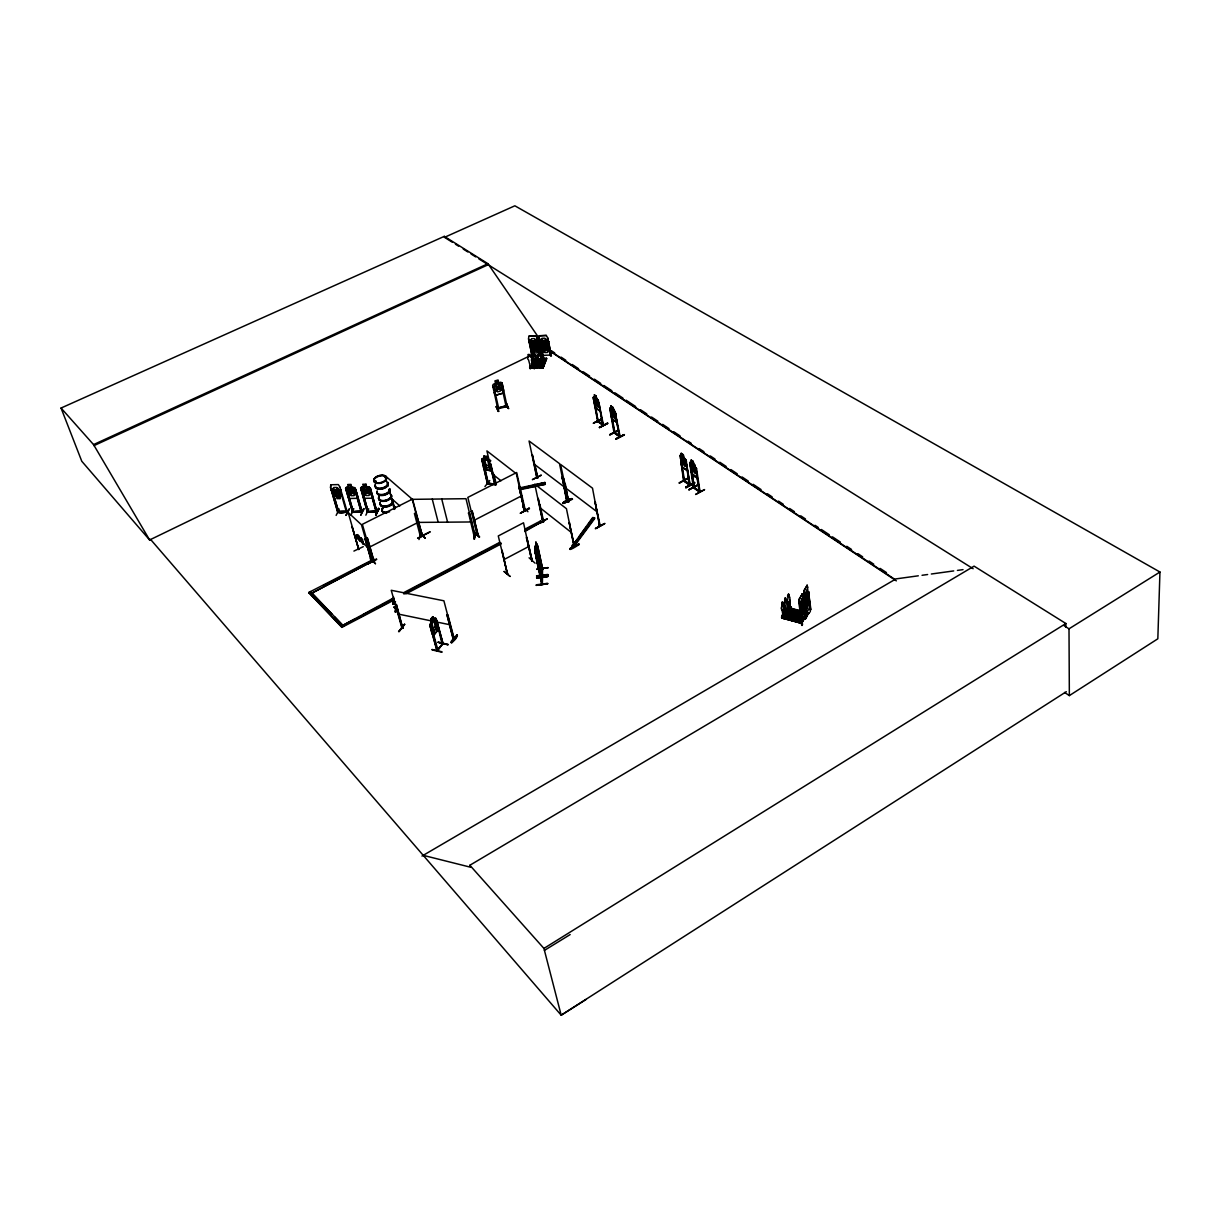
<?xml version="1.0" encoding="UTF-8"?>
<svg xmlns="http://www.w3.org/2000/svg" width="1221" height="1221" viewBox="0 0 1221 1221"><rect width="100%" height="100%" fill="white"/><g stroke="black" fill="none" stroke-linecap="round" stroke-linejoin="round"><path stroke-width="1.5" d="M782.798 615.079L783.424 615.75M783.47 615.75L782.737 615.46M785.408 612.942L785.195 611.156L786.492 611.294L785.576 610.821L800.93 615.476L786.721 611.172M804.135 616.223L806.287 616.834L804.196 619.596L784.676 614.422L786.187 611.141M789.087 608.653L788.781 607.142M789.102 607.341L788.323 607.142L789.651 607.936M789.346 607.463L788.629 607.096M432.097 649.908L441.971 652.212M441.819 651.739L432.02 649.45M537.957 560.973L536.446 553.785L536.981 558.348C534.554 551.083 540.201 574.938 537.271 559.691L537.896 564.728L538.125 561.08M547.649 583.775C513.232 588.659 570.558 580.265 536.37 584.798M536.721 575.839C571.123 572.664 513.659 578.388 547.832 574.465M804.761 616.193L804.837 612.408L804.898 616.208L801.724 622.069L804.898 616.208M806.44 613.553L809.401 607.692L809.523 603.952M452.793 638.171C455.937 637.591 451.236 639.85 453.846 638.308M534.813 546.413L542.017 577.579L541.865 584.508L535.912 557.249L536.309 552.274M542.124 583.455L542.261 577.625M542.277 576.755L542.261 583.76M542.597 567.963C542.658 567.49 541.666 577.869 542.704 574.938M541.758 577.304L542.277 576.617L541.88 577.686M538.049 560.118L538.522 569.093L537.866 566.88M538.858 560.103L538.507 551.358L538.995 560.241M538.766 563.659L538.644 569.078L537.988 566.865M535.668 553.952L535.653 549.496L537.087 555.998M536.034 545.177L535.851 542.857M536.263 554.655L535.912 557.249M536.187 551.938L536.294 553.51M542.506 574.572L542.338 568.788L542.109 575.595L536.614 550.244L536.797 543.65M537.057 560.118L542.353 584.386L542.46 577.594M548.046 567.826L537.011 568.986M537.561 545.833L542.719 569.429L537.576 545.222M537.408 562.255L534.783 546.245L535.576 549.343L535.882 548.061M537.759 553.449L536.614 545.894L542.628 575.427M541.758 583.897L535.378 550.549L537.927 564.59L537.377 563.4M535.5 550.534L537.423 560.225M535.958 544.154L535.866 541.803L538.278 555.784L536.797 545.039L538.293 552.487M782.447 615.384L782.859 614.484L782.508 617.002L782.279 615.399M782.524 615.247L782.859 614.484M801.617 605.082L802.67 606.547L802.258 598.58L801.388 603.723L800.304 602.151L799.831 602.869L801.19 604.883L801.48 617.246L802.304 612.133L803.372 613.72L803.815 612.942L802.411 611.004M785.576 612.988L785.668 610.943M798.992 599.48L798.992 603.433L798.992 599.48L802.411 593.681L805.845 618.696M149.664 540.033L81.776 461.248L61.05 408.043L444.291 236.355L444.505 237.332L514.865 205.8L1159.95 572.023L1157.829 638.797L1069.352 695.604L1064.59 692.444M807.188 602.426L808.516 604.334L808.043 605.219L807.02 603.647L806.196 608.745L806.669 603.495M536.919 557.89L536.996 555.769M534.966 548.626L535.027 547.267M535.18 549.603L535.241 548.244M535.317 552.976L535.47 551.434L535.668 553.571M535.637 547.756L536.95 559.844M807.692 597.771L806.501 595.405L806.989 590.14L806.135 595.253L805.066 593.665L804.593 594.383L805.921 596.397L805.478 601.816M402.06 627.915L403.128 628.128L401.877 627.029M599.893 410.897L600.167 408.653L599.954 411.019L595.726 407.951L593.147 397.451L594.978 397.787M401.617 627.365L402.701 627.533M401.862 628.205L402.838 628.357L396.413 604.67L395.329 604.746L396.367 605.005M800.045 613.858L787.591 610.622L789.636 607.432L787.82 609.798L800.503 613.095M610.225 408.104L612.209 419.276L616.651 422.313L615.46 412.423L614.514 411.019L619.81 436.828L614.407 432.692L620.131 436.645L615.476 413.598L619.154 436.462L620.024 436.584M616.651 422.313L616.712 420.024M395.543 601.846L391.697 599.465L393.94 599.954L393.62 597.1M394.246 600.9L394.032 603.693L393.025 604.166L393.711 600.793L391.697 599.465M396.55 607.936L395.619 607.631L396.291 604.319M396.459 608.684L396.23 611.477L395.238 611.935L395.909 608.577L397.741 609.615M393.025 604.166L393.315 600.595M393.559 604.273L393.849 600.701M395.238 611.935L395.512 608.379L393.91 607.264L396.153 607.737M395.772 612.042L396.062 608.485L393.91 607.264M541.269 475.29L532.371 479.655L541.04 475.137M538.354 523.717L547.298 518.956M781.715 603.937L781.837 606.135A2.686 1.099 -75.4 0 0 781.974 609.706L782.127 609.752A2.686 1.099 -75.4 0 1 781.989 606.165L781.898 602.304M781.699 603.647L781.913 602.64M784.798 599.633L785.454 597.924M803.204 620.924L783.073 615.063M783.363 615.277L781.837 617.612L801.419 623.351L803.052 620.573L801.068 620.039L799.236 622.481L801.083 620.253M807.249 598.321L807.035 601.266M788.308 609.157L788.384 607.631M359.172 536.156C357.906 539.697 359.676 533.669 359.386 537.973C362.408 546.489 357.402 533.867 359.951 540.934M801.571 605.051L800.701 609.981L801.129 609.279M330.922 484.783L330.647 487.484L337.927 512.499L347.329 512.332L340.049 487.347M359.31 538.263L358.669 539.713L358.791 538.522M362.408 539.194C361.126 542.735 362.912 536.691 362.606 541.01L363.568 544.352L362.606 541.01M363.171 543.971L362.011 541.559M350.961 490.399L347.771 488.232L350.702 491.376C347.222 494.902 351.709 496.367 351.556 491.971L355.113 494.52L352.045 491.376L353.159 488.156L350.915 490.369M572.557 499.145L563.736 503.434M365.949 490.384L368.208 487.942L367.048 491.178L370.116 494.429L366.575 491.773C366.544 496.138 362.286 494.734 365.705 491.178L362.79 488.018L366.102 490.384M686.828 470.253L687.087 467.933M687.179 467.887L686.889 470.375L682.112 466.91M358.669 539.713L357.005 534.874L359.066 537.347M360.348 541.3L358.653 536.431M357.524 534.6L358.989 537.622L358.287 539.361M442.582 642.811C444.352 641.864 436.019 652.838 437.927 650.32L430.906 624.221L431.639 622.038M796.825 614.911L796.718 616.147M796.214 615.521L798 615.674M361.874 542.75L360.21 537.896L362.286 540.384M361.874 539.468L361.508 542.399M372.42 495.375L372.039 498.214L364.484 498.305L362.698 495.573M442.338 643.94L437.225 650.121M697.038 474.71L696.809 477.152L697.115 474.771M609.722 434.661L618.07 430.387M375.488 563.736L370.238 558.562L375.396 563.644M531.242 365.964L530.876 366.758L531.425 366.208M535.607 367.765L536.034 365.766L536.568 367.658M540.888 365.735L541.666 367.521L541.071 365.613L540.705 367.628M531.745 367.78L531.196 365.979L530.83 366.788M479.105 537.225L473.962 531.944L479.609 537.026M479.471 536.553L474.007 532.325M535.927 365.918L536.126 365.918M530.814 366.361L531.15 366.193M803.983 604.364L803.342 603.907L803.8 606.043L799.831 611.675L800.701 605.021L802.182 602.548M808.729 595.772L808.409 597.649M543.589 362.301L543.009 361.721M799.953 611.69L803.113 604.471M540.415 352.716L539.896 355.448L532.875 355.723L531.41 353.144M336.141 515.384L339.24 509.081M535.088 348.306L531.944 346.016L534.432 348.962C531.12 352.32 534.951 353.785 535.195 349.511L538.308 351.984L535.683 348.931L536.965 345.802L534.096 343.483M535.027 348.382L536.965 345.741L534.432 342.75L535.79 339.53L533.714 342.201L530.586 339.713L533.195 342.811L531.944 345.909L533.913 343.391M550.076 354.975L550.595 352.335L547.771 338.08M687.972 478.449L679.349 483.012L687.713 478.296M689.148 489.819L697.802 485.18M398.992 631.547L404.304 624.297M545.375 347.924L542.231 345.619L544.719 348.58C541.498 351.953 545.039 353.388 545.482 349.13L548.595 351.495L545.97 348.55L547.267 345.406L544.398 343.086M545.314 347.985L547.267 345.345L544.749 342.353L546.108 339.117L544.032 341.804L540.903 339.316L543.513 342.414L542.231 345.528L544.215 342.994M404.7 624.358L398.565 631.532M368.727 508.821L365.857 515.186M784.828 599.297L785.134 598.336M519.81 487.774L518.986 487.545L519.81 486.675L519.001 487.103L524.954 510.805L523.992 510.119L524.969 509.6M429.838 625.625C428.83 623.458 438.034 614.651 433.608 619.825L432.753 616.666L430.754 619.062L434.752 633.821M498.168 411.492L496.214 406.608L498.55 410.973M496.626 406.44L498.611 411.294M418.956 539.56L421.642 532.631M476.556 533.806L477.564 533.272L476.755 534.63L477.96 534.294L472.283 511.309L471.275 511.584L472.283 511.309M801.235 608.134L801.709 613.324L803.052 610.821M805.982 599.648L805.417 601.907L806.242 601.617M806.425 604.822L807.875 602.365L808.119 597.069L806.501 590.109L804.776 596.092L807.02 608.806L808.653 602.838L806.913 594.093L805.57 596.565M530.921 366.071L530.769 367.887M384.691 477.533L385.546 477.106M535.653 366.666L536.05 365.751M805.906 600.808L805.448 601.48L806.303 596.581L807.692 597.557M375.717 481.028L374.939 481.852L375.885 481.028M376.251 481.944L375.198 481.41M801.556 623.137L781.898 618.07M800.427 611.248L789.041 608.684L799.679 611.492L788.873 608.424L788.659 606.639M789.163 608.409L789.407 606.745L791.376 607.249L791.33 608.287M801.144 623.656L803.052 620.573M782.905 616.223L802.609 621.687L803.082 620.94M804.334 619.276L784.92 613.598L784.813 612.744L786.782 613.263L786.767 614.514L788.598 612.118M805.692 617.597L786.263 612.057L800.381 616.193M807.081 615.766L808.989 612.927L807.005 612.393M422.145 535.042C419.719 536.355 422.939 534.661 422.451 536.08L415.934 513.217M422.451 536.08L412.515 499.068L362.362 524.328L373.092 561.446L373.977 560.958L367.429 538.125L366.407 538.4L367.429 538.125M372.954 561.217L373.977 560.958M532.219 560.866L526.739 537.24L532.173 560.851M542.2 574.938L535.805 544.047M542.429 574.633L542.078 575.503M542.429 578.144L535.76 547.97M550.686 352.396L550.167 355.067L543.116 355.357L541.681 352.716M548.015 344.383L549.297 345.222L540.995 344.688L543.055 344.597M545.543 341.804L542.536 341.88M540.231 345.665L541.025 344.627M537.713 344.78L538.98 345.619L537.713 344.78C536.324 345.1 527.304 344.063 531.12 346.901L538.095 346.642L538.98 345.619M476.495 532.646L473.733 538.858L476.312 532.234L474.42 539.3M536.172 346.657L537.377 345.635L535.79 344.81M532.875 355.723L539.835 355.296M410.821 499.358L465.995 498.702L475.061 536.126L473.779 535.546M547.802 341.59L548.626 341.559L547.802 341.59L550.579 356.089M473.916 536.141L473.885 535.027M474.236 535.866L474.954 536.126L469.444 512.896L468.421 513.125L469.368 513.125M535.225 342.201L532.234 342.277M540.46 341.88L539.575 342.094L540.46 341.88L543.711 357.967M537.408 342.17L538.308 341.956L537.408 342.17L540.415 356.73A2.137 1.74 22.8 0 1 541.407 359.569L542.368 366.59L539.88 365.949L539.957 368.055L543.452 358.364L546.489 358.272L543.009 367.979L546.489 358.272M699.694 491.33C683.18 479.99 704.319 495.772 699.511 490.72M546.443 346.321L547.68 345.253L546.001 344.505L548.046 344.337M546.977 348.977L544.001 349.023M700.045 491.895L699.175 491.727M530.097 342.46L529.273 342.491L530.097 342.46L533.028 356.73M542.46 356.395L538.827 338.4L539.224 335.714L546.306 335.454L539.3 335.851L538.919 338.476L542.887 357.997M693.391 487.728L689.651 462.591L691.697 463.125M694.367 487.912L692.139 473.58M541.422 346.413C537.164 345.955 552.258 345.467 548.336 346.169M536.691 349.359L533.699 349.465L536.599 349.221M684.477 480.387C683.668 478.861 682.768 482.112 684.493 480.662L689.621 483.882M689.804 484.493L690.231 485.18L685.988 461.34L689.209 484.935L690.14 485.058M540.293 352.762L537.438 338.492L541.559 358.028M537.423 338.553L535.973 335.851L528.891 336.172L528.51 338.858L532.219 356.761M684.538 481.196L683.455 480.097M542.017 368.009L545.741 358.684L546.81 358.653L542.948 367.979L539.529 368.086M542.307 366.834L539.88 367.643L540.109 365.949M539.682 367.842L539.88 365.949M541.468 363.431L543.452 358.364M539.88 367.643L540.354 366.575M541.636 363.309L543.94 358.776M540.155 368.055L544.078 358.531L540.323 367.933M541.468 358.592L536.858 368.147L541.422 358.425L537.912 368.116L534.386 368.208L535.454 368.177L539.3 358.882M537.851 368.116L541.712 358.821M534.386 367.048L535.027 366.086L534.798 368.208M536.385 363.568C543.391 346.596 530.662 376.953 535.256 366.712M536.721 363.553L539.026 358.669L535.057 368.193M536.355 358.943L532.035 368.269L536.706 358.837M534.416 363.599L532.02 368.254L536.065 358.745M532.814 368.116L534.371 365.125M535.592 362.042C539.361 350.961 532.325 371.901 532.615 367.094M529.563 367.17L530.189 366.224L529.746 368.101L533.089 368.223M529.746 368.101L530.418 366.834L528.571 359.92A2.137 1.74 23.3 0 1 528.403 357.081L527.991 354.899M531.898 363.69C540.827 343.498 522.42 387.378 534.508 359.005M530.036 368.315L534.218 358.806M536.263 359.783A2.137 1.74 23.1 0 0 535.271 356.959L534.813 354.701M420.589 536.477L421.779 536.507L415.583 513.705L414.453 513.644L420.406 536.492L421.627 536.217L420.573 536.172M531.425 359.92L531.456 359.844A2.137 1.74 23.3 0 0 530.448 357.02L529.807 354.624L528.311 354.395M536.233 359.493L537.271 366.727L535.225 366.773L533.409 359.783A2.137 1.74 23.1 0 1 533.226 357.005L530.173 342.277M414.56 513.431L416.254 513.049M598.977 524.725L599.847 526.037L599.313 524.511M599.786 525.992L595.039 502.014L600.198 525.839L599.48 525.366M540.674 366.422L541.071 365.705M574.526 546.428L573.87 545.787M788.323 607.142L788.491 609.203M788.552 607.203L788.827 606.669M787.927 594.841L788.903 594.306M808.775 613.522L805.616 612.042M375.656 515.094L379.105 508.73L375.778 515.033M376.175 515.033L378.541 508.363M787.698 610.332L800.243 613.598M787.85 610.317L787.713 608.943L789.789 610.317M788.064 609.874L800.472 613.003M789.438 607.936L789.407 606.745M375.931 511.309C382.86 510.088 354.38 512.454 375.946 511.278M369.81 489.636L370.802 489.407L369.81 489.636L376.327 511.767M375.61 514.667L378.479 508.333M565.415 484.432L568.665 502.106L560.561 464.407L592.506 488.171L599.633 525.992M566.575 500.579L562.179 477.289L567.49 500.763L566.468 500.503L567.155 500.961L559.508 463.629L529.075 441.01L536.843 477.808L537.667 477.442M567.231 499.908L566.926 500.076M614.545 432.478L614.865 432.295M613.888 432.112L614.087 432.982L609.767 408.577M367.918 511.385L367.063 511.324L368.147 511.324M364.209 508.898L360.699 515.231M351.663 487.347L353.541 488.247L355.021 493.437L354.044 495.665L351.053 495.695L348.809 493.513L347.313 488.339L348.657 487.393L347.71 484.523L350.976 484.401L351.663 487.347L355.235 488.186L362.149 512.194C362.393 508.44 341.682 513.873 361.843 511.431M360.821 515.17L363.644 508.516M543.055 521.382L543.574 521.291M361.416 487.21L368.91 486.95L370.299 487.988L376.999 512.087L370.299 487.988M542.643 520.833L543.208 521.23M542.811 521.672L538.354 498.855M361.935 489.743L361.05 489.743L361.935 489.743L368.299 512.179L362.042 489.514M363.537 487.087L360.592 488.125L367.292 512.133M350.961 515.323L353.8 508.623M365.995 484.249L362.79 484.233L363.675 487.179L362.316 488.125L363.797 493.315L366.025 495.512L369.047 495.467L370.039 493.238L368.574 488.049L366.697 487.133L366.025 484.188M353.357 511.217L352.289 511.263L353.037 511.538M347.039 489.728L346.047 489.957L347.039 489.728L353.418 512.026M349.527 509.05L346.077 515.308M340.049 489.819L340.934 489.804L340.049 489.819L346.52 512.408C348.977 509.142 342.597 515.354 338.095 512.148M346.352 512.347C348.321 509.844 335.348 511.981 338.69 511.37M346.962 511.599L346.443 511.294M345.955 515.369L349.038 508.989M361.233 512.271L354.868 489.621L355.754 489.606L362.179 511.92M355.754 489.606L354.762 489.835M347.741 495.757L349.527 498.489L357.081 498.321L357.402 495.573L355.143 488.232L353.8 487.316L346.398 487.423M442.185 644.306L442.933 642.887M443.086 643.91L436.401 620.039L442.155 644.474M342.277 494.826L339.27 495.695L340.171 498.595L336.981 498.641L336.279 495.726L334.157 495.757M362.149 511.965L352.625 512.072L345.589 488.339L346.352 487.271L348.687 487.316M434.874 617.979L435.928 618.314L442.75 643.742L436.859 650.961L437.667 649.419M436.92 650.839L430.021 625.457L431.746 622.069L430.952 619.108L432.814 616.864M523.809 509.722L524.984 508.959L525.167 509.798L516.666 472.512L467.826 497.405L476.999 534.798L476.953 533.882M524.709 509.92L523.809 509.294L524.786 508.775M537.103 477.319L537.561 477.136M340.14 487.332L338.339 484.584L330.784 484.768L330.494 487.545L337.759 512.469M336.172 495.894L334.386 494.902L332.86 489.743L333.806 487.5L336.798 487.469L339.056 489.667L340.567 494.826L339.224 495.757L340.033 498.519M334.142 495.848C329.792 494.139 340.567 497.603 341.575 495.757L342.307 494.749M498.611 408.867L497.847 409.066L492.643 385.424L493.421 384.172L500.702 382.188L502.029 382.906L507.142 406.517L497.68 408.837L498.794 408.76L493.803 386.859L492.948 387.088M332.143 490.14L331.273 490.155L332.143 490.14L338.828 512.423L332.249 489.926M796.245 615.537L797.985 615.369M805.921 599.633L805.051 601.22M805.082 601.297L808.684 595.924M801.358 609.157L802.624 606.837M805.631 596.581L806.913 594.093M801.983 603.662L801.297 606.181L802.105 604.685M801.754 625.396L800.076 607.02L802.151 625.457M804.822 598.519L806.852 616.926M810.317 611.935L808.516 591.864L810.881 609.554M808.913 591.926L808.134 592.536M421.443 535.561L420.406 536.446M801.388 610.073L799.862 611.553M806.119 601.587L805.188 603.372L808.5 597.603M808.378 597.573L807.6 599.343M806.471 604.639L807.478 601.251L806.76 603.754M801.388 609.081L802.701 606.761M810.515 610.241L807.157 585.256L803.8 591.04L807.142 585.424M799.16 599.542L802.395 593.849M443.131 643.925L436.752 620.115M504.242 571.428L510.057 576.388M542.75 362.332L543.742 361.752M538.125 361.95L539.026 362.149L537.851 362.606M782.051 602.35L782.89 602.09M594.703 518.543L574.206 546.291L572.298 545.955L592.689 517.506L594.566 517.811L592.826 518.223L588.507 524.053M360.714 488.156L361.447 487.148M572.298 545.955L576.617 540.109M578.785 537.194L586.339 526.984M594.566 517.811L574.053 545.558L572.145 545.222M806.089 616.529L804.486 619.23L784.798 613.995L784.813 612.744M807.157 615.125L808.974 612.713M797.74 619.169L795.909 621.596L797.74 619.169L799.74 619.688L797.893 622.13M795.985 618.696C790.674 624.419 799.251 617.841 794.001 618.162L792.185 620.802L794.001 618.162M799.038 614.667C793.757 620.36 802.289 613.812 797.054 614.132L795.253 616.758L797.054 614.132M800.793 615.125L798.992 617.765L800.823 615.338M456.898 634.935C442.2 649.725 459.127 639.148 456.822 634.874M451.907 642.811L457.432 635.408M451.48 642.689L457.066 635.332M799.938 610.332L798.137 612.942L799.969 610.546M784.92 613.598L786.614 611.172M784.447 615.674L783.882 607.478A2.686 1.099 -75.4 0 0 783.226 604.563L782.798 602.289L783.073 604.517A2.686 1.099 -75.4 0 1 783.729 607.432L784.447 615.674L783.363 617.338L781.974 609.706M787.514 611.675L786.431 613.308L785.21 605.738A2.686 1.099 -75.5 0 1 785.072 602.167L784.645 599.587M787.56 595.802L788.003 598.366A2.671 1.099 -75.5 0 0 787.988 601.892L789.193 609.477L790.414 607.875L789.712 599.648A2.671 1.099 -75.5 0 0 789.071 596.733L788.384 594.001M783.561 617.475L781.593 616.941L781.73 618.009L801.266 623.229M785.271 615.247L783.302 614.728M786.782 613.263L784.66 612.927M788.339 611.233L786.37 610.714M791.498 608.317L789.666 610.714L789.682 609.462M791.376 607.249L789.27 606.929M781.593 616.941L781.837 617.612M787.713 608.943L789.544 609.645M574.603 546.474L569.169 522.573L574.16 546.687L573.458 545.543M453.113 639.056L447.023 615.002L447.924 615.186L454.258 638.904L453.159 638.69M447.924 615.186L446.825 615.262M399.099 631.639L404.716 624.313M568.147 501.785L568.208 500.671M447.878 644.825L437.973 642.093L448.199 644.429M496.016 484.203L495.329 483.837M396.413 604.67L402.671 628.418M484.92 486.523L489.789 480.525M487.255 482.6L488.446 483.577L483.089 460.958L482.097 461.034L483.089 460.958M614.132 432.951L619.749 436.797M430.86 627.304L431.41 626.632L430.525 627.228L437.24 651.098L437.255 649.419M603.449 425.122L598.824 402.335L602.686 425.045C593.894 417.811 598.839 422.741 602.762 423.977M432.081 633.394L433.379 635.485L438.125 629.792L435.76 618.406M433.455 635.454L438.202 629.838L437.896 626.159M482.478 458.47L481.7 459.401L487.423 483.714L493.543 484.615M536.935 477.838L532.371 454.868L537.713 477.915M433.394 628.525L435.256 626.281M491.987 470.909L485.012 469.826L483.455 466.91L485.027 469.81L491.941 470.741M597.634 421.489L603.189 425.335M598.382 420.97L598.092 421.108M598.153 421.932L594.139 398.138L594.902 397.664M431.913 623.183L433.776 620.787M507.005 405.677L497.603 408.272M484.447 458.837L483.974 456.074M487.164 470.177L483.852 455.967L486.828 456.425L489.972 470.604M498.565 408.012L497.68 407.997M683.791 457.707L686.065 460.149L689.926 485.332L683.562 480.982L680.173 455.372L681.974 467.033L686.98 470.329M538.308 358.913L539.072 358.776L535.195 368.07M543.345 358.791L546.336 358.669M537.438 368.116L537.454 366.956M542.536 367.979L542.551 366.819M789.377 607.89L800.304 610.683M507.753 573.839L507.417 572.756M793.375 619.123L793.314 619.993M793.268 619.429L794.81 619.108L794.093 620.039M797.908 615.643L796.916 616.01M495.695 383.715L494.337 385.042L495.467 390.125L497.496 391.865L500.412 391.071L501.495 388.476L500.381 383.394L498.611 382.921L498.076 380.006L494.948 380.86L495.543 383.592M437.332 650.335L431.074 626.556M372.1 561.706L361.462 524.786L348.183 512.454L358.745 549.526L352.167 526.816M533.333 362.637L533.959 361.92M532.997 354.411L534.63 354.548M421.749 536.492C421.459 536.34 420.375 533.943 420.726 536.187M375.854 511.019L376.831 510.989M376.083 511.828L369.902 489.407M360.943 511.172L361.904 511.141M525.015 509.874L524.007 510.561L524.648 510.958L516.376 473.763L486.92 450.9L494.764 484.89M477.793 534.386L472.1 511.156M543.192 344.627L541.865 345.574L542.857 350.519L544.78 352.564L547.588 352.457L548.672 350.274L546.687 340.277L544.764 338.202L541.941 338.309L540.872 340.491L541.865 345.451L543.543 346.291M372.649 560.378L373.657 559.92M1066.315 691.681L561.187 1015.2L150.626 539.484L149.618 539.972L93.544 444.597L61.05 408.043M586.034 999.48L561.187 1015.2L543.925 948.427L469.856 865.262L974.083 566.147L1065.872 623.519L1065.887 627.304M1069.352 695.604L1069.001 628.815L1159.95 572.023M543.925 948.427L1065.872 623.519M544.429 950.396L570.176 934.553M474.71 535.317L473.809 535.363M421.26 535.653L422.023 536.065L412.21 499.16L385.103 475.656M537.927 361.859L538.659 361.904M543.742 362.24L542.902 362.316M421.978 856.074L895.985 578.891L918.314 575.808M367.277 511.111L368.132 511.08M353.266 511.462L352.259 511.538M338.766 511.63L347.207 511.523M346.978 511.568L347.436 512.332M452.93 637.82L453.968 639.209L443.895 600.793L391.239 590.277L401.999 628.281L403.022 628.082M484.569 458.959L483.302 459.661L484.523 464.896L486.523 467.368L489.285 467.796L490.262 465.796L489.041 460.546L487.347 459.386M785.301 597.878L786.309 600.564A2.686 1.099 -75.5 0 1 786.95 603.464L786.812 603.433A2.686 1.099 -75.5 0 0 786.156 600.518L785.469 597.786M535.057 563.156L529.075 557.799M579.303 544.398C561.767 556.074 572.741 543.604 579.303 544.413M569.886 548.962L579.029 544.154L569.825 548.641M595.879 528.617C623.29 513.232 576.663 538.766 604.548 523.565M501.862 550.595L507.463 574.053L498.275 535.958L523.519 522.786L531.822 561.05M694.108 488.217L690.186 464.178L694.428 488.018M699.023 491.071L694.016 487.622M695.634 494.429C701.785 490.903 712.27 485.546 695.711 494.429M487.454 483.409L493.711 484.401M569.719 523L568.849 522.741M685.714 487.118C712.805 473.015 667.872 497.573 694.383 482.539M685.759 487.561L694.322 482.463M595.604 502.426L594.734 502.182M696.535 468.467L695.634 468.238L696.535 468.467L700.06 491.971M679.074 482.921L687.972 478.098M693.192 461.553L693.635 464.468L695.1 465.43L690.109 462.179M695.115 465.354L699.831 492.185L693.482 487.851M572.023 498.779C555.219 509.294 565.354 498.29 572.023 498.809M562.942 503.159L571.764 498.565L562.85 502.793M685.057 458.669L686.065 460.149M680.875 463.721L682.066 466.971M686.568 461.721L685.683 461.492M691.162 460.058L693.238 461.553L691.162 460.058L691.513 468.864L694.902 473.26L694.795 466.224L693.146 461.599M503.83 559.661L528.8 546.489M438.141 642.429L447.939 644.673M523.885 509.874L524.755 509.676M529.151 508.089L520.36 513.217L529.181 508.15M520.39 513.186L529.517 508.73M527.945 511.752L522.71 507.158M684.584 481.272L680.784 456.746L681.684 456.486L681.242 453.373L683.348 454.792L684.844 459.493L684.996 466.498L681.639 462.149M683.241 454.838L681.15 453.434M680.585 458.043L684.065 481.379M476.678 533.653L477.457 533.318M393.269 598.092L342.796 625.366L354.624 619.169M403.403 592.796L499.74 542.368M525.076 529.09L540.293 521.123L541.407 522.023L524.801 531.517M363.064 614.743L378.266 606.776M381.654 605.005L390.094 600.579M412.057 589.087L434.02 577.579M442.46 573.153L452.594 567.857M455.982 566.086L483.012 551.923M486.385 550.152L499.908 543.086M525.244 529.807L532.005 526.266M535.378 524.496L538.751 522.725M374.71 560.088L311.737 593.208L374.71 560.088L373.733 559.172L308.715 592.49L341.651 626.663L393.864 599.313M403.922 594.047L501.175 543.101M524.648 530.799L541.407 522.023M308.715 592.49L341.865 627.38L394.062 600.03M405.799 593.879L501.343 543.818M562.698 477.686L561.874 477.457M563.751 478.479L568.62 502.121M373.183 561.385L373.84 560.118L372.848 560.622M417.674 538.354C423.916 534.172 442.735 525.961 417.628 538.263M424.954 537.774L419.902 533.562L425.183 538.125M367.155 563.781L376.495 558.974M367.399 564.316L376.709 559.447M616.086 439.133L624.435 434.783L616.071 439.072M473.473 520.665L521.81 495.741M415.583 513.705L416.422 513.278M609.706 434.691L618.284 430.174M618.314 430.509L610.027 434.92M614.636 433.257L610.332 410.119M308.928 593.208L310.577 591.544L343.788 626.388L334.554 616.819M324.099 585.424L370.604 561.584M619.093 435.668L619.459 435.973M490.445 464.713L495.07 484.737M364.942 538.812L371.718 561.889L365.186 539.026M353.907 551.083L363.263 546.672M368.986 547.405L418.62 522.115M361.675 540.918L360.744 537.637M601.816 418.864L593.314 423.305L601.602 419.062M611.034 416.147L612.209 419.276M615.995 413.95L615.186 413.751M602.808 424.023L598.427 421.199M599.542 427.64L607.829 423.351L599.526 427.579M611.477 408.852L610.973 406.044L612.881 407.326L614.606 411.05L610.195 407.982M357.005 534.874L357.921 534.981M360.21 537.896L361.141 538.003M394.307 509.401L389.194 489.362M388.873 489.529L389.652 489.758M594.535 404.914L595.604 408.058L600.045 410.973M599.343 402.671L598.534 402.472M594.383 394.856L594.886 397.832C593.879 389.743 599.328 403.968 598.672 405.784L598.153 407.371L595.1 403.342M594.322 399.282L593.513 399.084L598.244 421.917L597.557 420.787M597.863 399.771L603.143 425.381M149.618 539.972L532.203 354.701M542.307 584.432L535.302 552.838L536.172 554.044L535.653 550.32L541.956 578.144M93.544 444.597L487.957 263.705L540.552 340.354M93.941 445.634L488.171 264.713M538.553 353.937L538.369 356.791A2.137 1.74 22.8 0 0 538.522 359.646L540.323 366.636M538.293 354.121L539.072 353.922M477.319 533.318L477.167 534.722M373.016 560.531L373.901 560.744M453.25 638.705L447.023 615.002M402.06 627.075L402.289 627.915L395.528 604.502M506.074 405.708L506.715 405.509M506.242 406.501L506.974 406.318M487.545 483.424L481.883 459.371L482.539 458.562L490.537 460.775M488.141 483.775L482.921 461.156M793.574 619.184L794.825 619.276M358.516 548.702L358.989 549.084M496.184 406.685L498.702 411.401M506.654 403.83L508.134 408.379M506.257 403.876L508.684 408.669L506.639 403.785M506.944 405.509L506.135 406.761L501.343 384.615L502.197 384.386M503.037 393.07L495.848 395.192L503.159 393.193L503.617 390.155L502.029 382.906M376.175 482.188L375.015 481.883L375.931 482.051M519.337 487.973L544.917 482.478L545.314 484.31L519.719 489.804M523.137 487.896L544.917 482.478M519.566 489.102L545.314 484.31M497.695 408.241L497.832 409.02M524.435 510.347L523.855 509.523M573.901 545.985L573.412 545.299M690.17 485.134L683.943 480.769L689.743 484.447M799.953 611.049L799.618 612.332M799.969 611.217L799.16 612.026L800.289 612.316M433.501 619.795L434.768 619.581L436.248 625.076L435.882 628.617L434.035 630.86L432.402 629.715M498.336 407.829L506.013 405.738L506.227 406.73M922.038 575.289L927.624 574.526M931.348 574.007L953.693 570.924M957.417 570.405L963.003 569.642M442.567 644.551L442.002 643.452M536.675 543.559L542.322 569.49M536.401 548.443L536.614 550.274M536.08 555.753L536.172 557.921M536.996 569.23L548.061 567.612L537.026 569.398M547.908 575.228L536.813 576.648M536.645 578.021L547.756 576.617M536.462 585.18L547.634 583.821M534.691 548.504L535.378 551.465M535.286 552.915L535.607 554.746M419.749 533.195L425.137 538.125M530.708 345.07L532.783 344.933L531.578 345.97L533.256 346.672M535.76 344.856L537.728 344.719M543.376 345.512L546.184 345.39L543.376 345.406M528.983 336.263L535.912 335.943M544.062 348.992L546.886 348.84M540.43 361.111L537.393 361.187M542.46 361.05L545.466 360.775M535.271 362.072L532.188 361.981M534.874 363.019L531.837 363.11M533.012 366.147L533.195 367.078L530.143 367.155L529.96 366.224M530.387 366.911L532.463 366.773L531.456 359.844M540.064 366.895L542.857 366.621M529.945 367.918L532.371 367.094M534.783 367.78L537.209 366.972M366.727 487.072L368.91 486.95M338.37 511.645L337.591 511.675M377.06 511.797L367.445 511.889L360.744 488.095M352.426 512.316L362.057 512.194M367.399 512.133L376.968 512.042M474.038 535.042L474.954 535.057M474.114 535.897L475.152 535.897M797.084 615.033L797.878 615.247M416.941 522.42L471.657 521.962M421.627 536.507L415.476 513.415M373.748 560.79L367.246 537.973M352.61 512.316L345.619 488.263M533.653 354.121L534.432 354.365M484.783 459.89L487.637 460.439M486.004 465.125L488.766 465.567M493.406 484.02L488.141 483.195L495.268 484.127M800.396 611.08L789.453 608.18M793.65 620.009L794.902 619.245M807.798 587.545L807.035 585.225M804.013 604.212L802.746 607.783L803.403 605.524L802.502 605.814L802.029 602.716M397.954 613.995L431.532 620.94M437.133 622.1L450.198 624.801M453.144 639.026L453.953 639.148M533.989 362.072L532.844 362.606M429.945 625.488L431.913 633.394M423.229 855.341L470.406 867.185L469.856 865.262M788.812 594.505L789.071 596.733M789.712 599.648L790.414 607.875M784.798 599.923L784.92 602.121A2.686 1.099 -75.5 0 0 785.072 605.692L786.293 613.278M787.988 601.892L789.346 609.508M787.698 610.195L800.396 613.385M785.973 612.209L805.799 617.307M785.042 613.949L804.593 619.093M785.21 616.498L803.006 621.184M784.859 616.971L802.655 621.657M496.138 483.928L495.161 484.142M507.387 574.038L502.09 550.198M532.005 560.637L526.312 537.469M566.941 500.915L563.69 484.706M380.189 500.106L380.158 499.526M444.291 236.355L487.957 263.705M444.505 237.332L452.304 242.231M455.433 244.185L458.547 246.138M463.232 249.069L467.902 251.999M471.016 253.953L475.702 256.898M478.815 258.852L973.122 568.711M1064.208 625.808L1069.001 628.815M551.51 350.809L554.685 352.915M561.034 357.112L565.796 360.271M572.145 364.469L578.495 368.681M583.256 371.825L589.606 376.037M594.368 379.182L600.717 383.394M603.891 385.5L611.828 390.751M615.002 392.857L622.939 398.107M626.114 400.213L635.637 406.517M640.399 409.676L646.764 413.873M651.526 417.033L657.875 421.23M662.637 424.389L668.986 428.586M673.748 431.746L680.097 435.943M688.034 441.208L691.208 443.299M699.145 448.565L703.907 451.709M710.256 455.921L715.018 459.065M719.78 462.225L726.129 466.422M730.891 469.581L737.24 473.794M742.002 476.938L748.351 481.15M753.113 484.294L761.049 489.56M767.399 493.757L772.16 496.916M778.51 501.114L783.272 504.273M789.621 508.47L794.383 511.63M800.732 515.827L805.494 518.986M815.018 525.289L818.192 527.396M821.367 529.502L829.303 534.752M832.478 536.858L840.414 542.109M846.764 546.306L851.525 549.465M857.875 553.662L862.637 556.822M868.986 561.034L873.748 564.178M880.097 568.391L886.461 572.588M550.656 351.221L894.978 579.471M550.35 351.404L896.351 580.875M594.291 394.902L596.199 396.169M610.882 406.089L612.82 407.371L614.361 411.828L614.743 418.666L611.629 414.575L610.973 406.044M598.641 401.19L596.657 398.962L596.138 396.153M610.088 408.028L611.553 408.989M680.173 455.372L681.776 456.425L681.242 453.373M593.589 396.962L597.863 399.847M680.219 455.494L685.042 458.76M368.849 487.103L370.192 488.018M612.24 419.215L616.59 422.191M696.84 476.968L691.971 473.641C688.965 465.201 692.734 478.846 696.901 477.106M614.88 432.555L619.352 435.653M394.352 606.715L395.619 607.631M392.139 598.916L393.406 599.847M533.989 463.995L564.255 486.95M565.292 487.744L597.069 511.828M547.054 518.818L538.324 523.366M539.789 507.585L571.291 532.432M492.2 473.809L500.992 480.769M541.559 522.741L540.293 521.123M504.044 571.55L510.103 576.449M391.3 498.397L399.832 505.921M489.407 459.539L490.705 460.882M358.776 549.481L351.938 526.602M354.868 535.378L368.101 547.863M374.908 560.805L373.733 559.172M312.118 593.604L331.914 614.087M686.11 487.79L694.749 483.18M699.16 491.758L695.634 468.238M602.533 424.236L602.64 425.061M597.68 421.566L593.238 397.405M801.342 616.117L802.304 617.307L803.952 611.294L801.754 598.565L800.03 604.578L802.518 624.77M432.036 633.272L433.562 635.485M362.835 495.482L364.53 498.214M494.352 392.658L495.894 395.07L494.276 392.75M535.973 335.851L537.515 338.522M546.306 335.454L547.847 338.125L551.404 356.059M537.103 556.929L536.462 555.387L536.828 558.012M362.088 541.285L363.568 544.352M360.622 538.263L361.752 540.644M357.402 535.241L358.547 537.606M538.263 552.457L537.622 550.915L538.202 555.692L537.728 554.578M487.454 459.325L486.828 456.425M801.724 622.069L798.916 603.342M802.289 593.665L805.448 618.635M537.347 562.515L537.896 564.728M346.932 489.942L353.266 512.347M354.868 489.621L361.279 511.981M392.597 500.595L394.566 507.829M389.331 489.911L394.612 509.233M386.523 480.906L387.957 486.156M432.707 616.849L436.675 631.547M432.249 499.114L438.186 522.237M441.727 498.992L447.588 522.161M468.513 512.896L474.114 536.202M493.971 474.374L496.367 484.813M490.735 463.797L495.558 484.691M490.567 463.995L495.39 484.905M519.184 487.255L524.557 510.973L519.001 487.103M539.865 504.273L543.696 521.901M538.14 498.29L543.177 522.008M542.765 521.703L534.767 484.188L566.437 508.684L574.206 546.626M534.829 464.377L537.789 478.037M534.783 366.086L534.981 367.033L537.759 366.758M533.241 359.768L536.278 359.676A2.137 1.74 23.1 0 0 535.302 356.883M528.632 338.812L532.28 356.593M539.667 362.698L536.645 362.973M538.003 359.447L541.04 359.356M562.179 477.289L562.927 480.998M544.749 362.561L541.727 362.835M543.101 359.493L546.108 359.218M593.513 423.061L601.785 418.864M614.804 432.203L614.987 433.15L611.797 415.689M536.813 576.358L547.908 574.938M686.812 466.727L689.59 484.722M695.939 468.07L699.48 491.559M785.408 615.063L783.699 618.543L783.714 617.292M782.112 615.17L782.34 616.956M788.476 611.049L788.43 612.087M785.759 610.424L786.141 612.255M800.076 607.02L802.121 624.694M806.455 616.849L803.937 591.056L806.211 618.024M805.219 598.58L807.234 616.239M808.516 591.864L810.485 609.493M786.812 603.433L787.667 611.706M391.224 494.627A6.624 3.663 -15.2 0 1 383.928 500.564A6.624 3.663 -15.2 0 1 379.441 495.726M389.85 489.606A6.624 3.648 -15.2 0 1 383.394 495.421A6.624 3.648 -15.2 0 1 377.365 491.727M391.285 494.841A6.624 3.663 -15.2 0 1 384.844 500.671A6.624 3.663 -15.2 0 1 378.815 496.962M389.835 489.224A6.716 3.694 -15.2 0 1 383.287 495.115A6.716 3.694 -15.2 0 1 377.182 491.361M389.743 488.888A6.716 3.694 -15.2 0 1 383.196 494.795A6.716 3.694 -15.2 0 1 377.091 491.04M388.125 482.936A6.731 3.694 -15.2 0 1 381.547 488.827A6.731 3.694 -15.2 0 1 375.442 485.088M388.034 482.616A6.731 3.694 -15.2 0 1 381.471 488.492A6.731 3.694 -15.2 0 1 375.351 484.768M387.851 482.28A6.639 3.632 -15.2 0 1 381.364 488.079A6.639 3.632 -15.2 0 1 375.335 484.401M389.56 488.553A6.624 3.648 -15.2 0 1 383.943 494.2A6.624 3.648 -15.2 0 1 376.816 491.681M388.125 483.333A6.639 3.632 -15.2 0 1 382.509 488.965A6.639 3.632 -15.2 0 1 375.366 486.462M386.63 513.324A6.563 3.663 -15.2 0 1 382.982 508.424M394.062 506.547A6.563 3.663 -15.2 0 1 394.841 508.287M394.047 506.15A6.67 3.724 -15.2 0 1 394.597 508.943M386.492 513.034A6.67 3.724 -15.2 0 1 382.799 508.043M393.956 505.83A6.67 3.724 -15.2 0 1 394.505 508.638M386.416 512.713A6.67 3.724 -15.2 0 1 382.02 508.76M393.788 505.509A6.578 3.678 -15.2 0 1 394.322 508.272M389.667 511.736A6.578 3.678 -15.2 0 1 388.003 512.148M386.34 512.301A6.578 3.678 -15.2 0 1 382.005 508.409M392.353 499.954A6.685 3.724 -15.2 0 1 387.332 506.486A6.685 3.724 -15.2 0 1 380.387 502.899M392.277 499.633A6.685 3.724 -15.2 0 1 387.24 506.181A6.685 3.724 -15.2 0 1 380.296 502.579M392.704 500.106A6.593 3.663 -15.2 0 1 386.294 505.937A6.593 3.663 -15.2 0 1 380.28 502.213M391.407 495.421A6.593 3.648 -15.2 0 1 384.997 501.236A6.593 3.648 -15.2 0 1 378.998 497.527M392.384 500.351A6.593 3.663 -15.2 0 1 389.041 506.272A6.593 3.663 -15.2 0 1 380.479 505.219M533.409 359.783A2.137 1.74 23.1 0 1 533.256 356.944M547.771 576.358L536.553 577.716L547.786 576.388M685.805 465.949L683.562 461.996L682.86 464.011L682.188 463.568L683.012 461.05L681.196 456.852L683.333 460.683L684.019 458.791L684.706 459.218L683.882 461.66L685.805 465.949M594.505 398.244L596.245 402.213L595.65 404.7L596.748 403.098L598.855 406.883L597.023 402.747L597.603 400.335L596.489 401.831L594.505 398.244M695.741 472.695L693.482 468.727L692.75 470.741L692.063 470.299L692.933 467.78L691.101 463.553L693.253 467.399L693.971 465.506L694.657 465.949L693.803 468.391L695.741 472.695M611.065 409.432L612.82 413.446L612.179 415.949L613.339 414.346L615.46 418.177L613.614 413.995L614.239 411.584L613.079 413.064L611.156 409.447M501.434 389.636L500.442 390.003L498.153 387.851L496.031 391.224L497.359 387.423L494.719 384.859L497.832 386.645L499.938 383.425L498.656 387.103L501.434 389.636M340.201 494.642L336.813 492.246C336.92 496.413 332.585 494.963 335.928 491.605L332.845 488.461L336.401 491.01C336.218 486.614 340.72 488.079 337.255 491.62L340.201 494.642M540.872 358.608L536.919 368.147L540.872 358.608M533.592 358.638L531.501 363.69L533.592 358.638M531.623 338.705L530.57 340.888L532.585 350.9L534.523 352.945L537.316 352.838L538.385 350.656L536.37 340.674L534.432 338.599L531.623 338.705M803.281 612.545L802.014 614.865L800.732 603.342L802.044 601.022L803.281 612.545M807.997 604.059L806.745 606.364L805.478 594.856L806.776 592.567L807.997 604.059M807.356 598.366L806.089 600.671L807.417 598.29M806.715 595.207L806.028 597.71L806.715 595.207M803.8 600.289L803.418 600.976L803.8 600.289M802.762 609.722L802.044 612.24L802.762 609.722M432.509 617.734L431.578 620.161L432.509 617.734M697.802 484.844L688.873 489.682L697.802 484.844M624.206 434.615L615.766 438.904L624.175 434.569M607.554 423.107L599.267 427.381L607.57 423.153M497.588 380.784L495.711 381.288L495.909 382.204L497.786 381.7L497.588 380.784M498.809 383.821L495.894 384.615L497.023 389.697L499.938 388.904L498.809 383.821M534.752 342.704L532.951 342.78L533.134 343.666L534.935 343.589L534.752 342.704M545.054 342.307L543.253 342.384L543.421 343.269L545.238 343.193L545.054 342.307M535.882 345.787L533.073 345.894L535.882 345.696M536.889 350.717L534.081 350.839L532.066 340.842L534.859 340.735L536.889 350.717M547.176 350.335L544.368 350.458L542.368 340.43L545.177 340.338L547.176 350.335M535.821 347.909L534.035 347.985L534.203 348.855L536.004 348.794L535.821 347.909M546.123 347.527L544.307 347.588L544.49 348.473L546.291 348.412L546.123 347.527M545.863 359.844L542.811 359.92L545.863 359.844M540.048 361.752L537.011 361.843L540.048 361.752M545.131 361.614L542.078 361.706L545.131 361.614M350.458 485.042L348.519 485.073L350.717 485.973L350.458 485.042M365.506 484.813L363.553 484.844L365.766 485.744L365.506 484.813M351.923 488.278L348.916 488.324L350.412 493.498L353.403 493.452L351.923 488.278M366.956 488.064L363.934 488.11L365.4 493.299L368.421 493.253L366.956 488.064M337.454 489.682L334.462 489.728L335.973 494.871L338.965 494.841L337.454 489.682M339.102 497.145L337.179 497.161L339.377 498.061L339.102 497.145M486.309 456.959L484.523 456.685L486.523 457.89L486.309 456.959M595.879 396.474L594.764 395.711L596.046 397.405L595.879 396.474M612.499 407.677L611.355 406.898L612.667 408.608L612.499 407.677M682.921 455.143L681.654 454.288L683.073 456.12L682.921 455.143M692.856 461.843L691.59 460.989L693.009 462.82L692.856 461.843M596.794 399.939L595.054 398.763L596.016 403.968L597.756 405.143L596.794 399.939M613.4 411.172L611.629 409.981L612.576 415.216L614.346 416.422L613.4 411.172M683.791 458.775L681.837 457.448L682.676 462.866L684.63 464.194L683.791 458.775M693.726 465.491L691.742 464.148L692.566 469.581L694.551 470.94L693.726 465.491M376.694 482.844A6.67 3.632 -15.1 0 0 386.599 477.93A6.67 3.632 -15.1 0 0 376.984 476.343A6.67 3.632 -15.1 0 0 376.694 482.844M376.862 483.363A6.639 3.617 -15.1 0 0 386.706 478.449A6.639 3.617 -15.1 0 0 377.136 476.877A6.639 3.617 -15.1 0 0 376.862 483.363M376.755 483.043A6.67 3.632 -15.1 0 0 386.645 478.113A6.67 3.632 -15.1 0 0 377.03 476.541A6.67 3.632 -15.1 0 0 376.755 483.043M384.905 500.931A6.624 3.663 -15.2 0 0 391.346 495.1A6.624 3.663 -15.2 0 1 384.905 500.915A6.624 3.663 -15.2 0 1 378.876 497.206A6.624 3.663 -15.2 0 0 384.905 500.915"/></g></svg>
